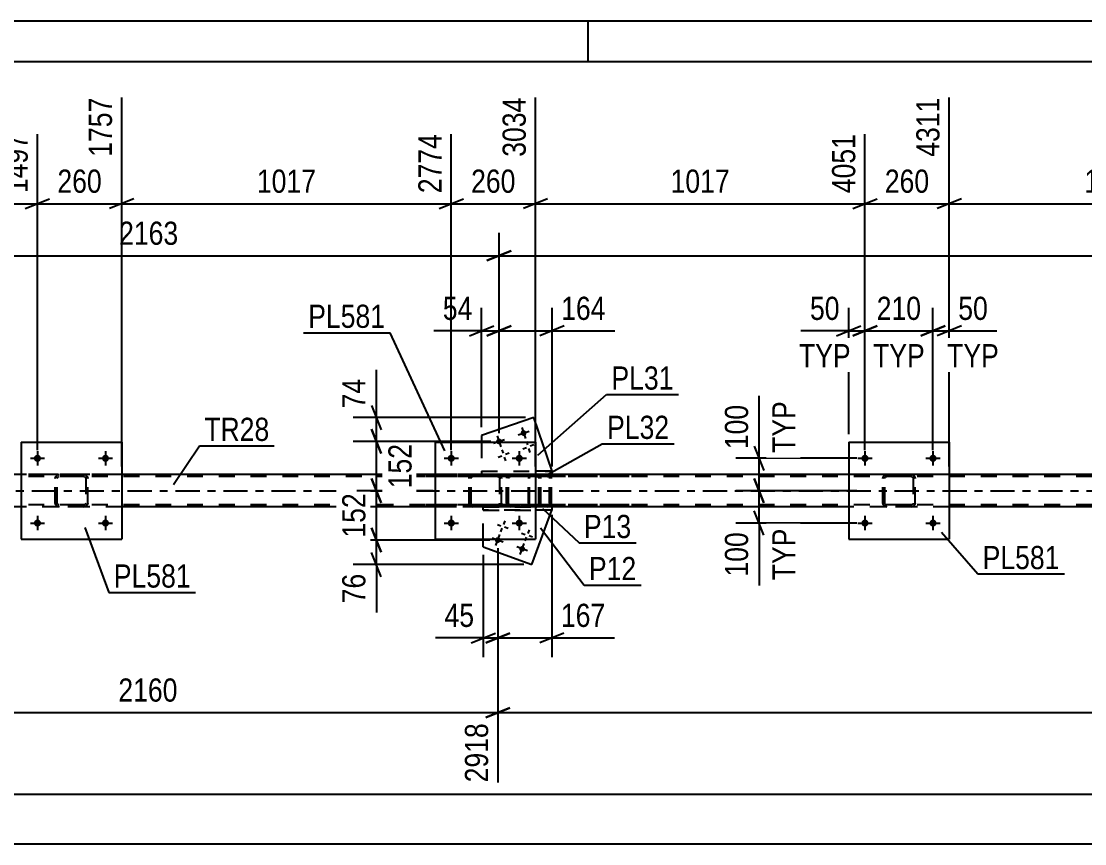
# Model space of a CAD drawing. Header units: millimetres. Extents: x 0 to 841, y 0 to 594.
# Drawn here: x 141 to 272.3, y 492.4 to 594 of the extents above; entities that cross this region are included whole.
import ezdxf

# ---------------------------------------------------------------- set-up
doc = ezdxf.new("R2010")
doc.units = ezdxf.units.MM
doc.linetypes.add('DXK_LINE_DOT2', pattern=[3.9198, 1.9599, -1.9599])
doc.linetypes.add('DXK_LINE_DOT3', pattern=[5.9187, 2.979, -0.9799, 0.9799, -0.9799])
doc.styles.add('Arial Narrow', font='ARIALN.TTF', dxfattribs={"height": 0.2})

# ---------------------------------------------------------------- blocks, each defined once
blk = doc.blocks.new('Unknown-389678698-1133 - 46257')
at = {"color": 5, "linetype": 'Continuous'}
for p, q in [((841, 594), (0, 594)), ((211, 589), (211, 594)), ((836, 589), (5, 589))]:
    blk.add_line(p, q, dxfattribs=at)
blk = doc.blocks.new('Bolt-389678698-6623 - 6591')
at = {"linetype": 'Continuous'}
for points in [[(199.51, 530.02, -1), (200.19, 529.78, -1)], [(202.52, 528.93, -1), (203.19, 528.68, -1)]]:
    blk.add_hatch(color=1, dxfattribs=at).paths.add_polyline_path(points)
at = {"color": 1, "linetype": 'Continuous'}
for p, q in [((199.79, 531.84), (200.24, 531.67)), ((200.71, 532.27), (200.55, 531.82)), ((199.6, 529.22), (200.09, 530.58)), ((200.22, 530.92), (200.38, 531.37)), ((201.14, 531.35), (200.69, 531.51)), ((202.79, 530.74), (203.24, 530.58)), ((203.72, 531.17), (203.55, 530.72)), ((200.52, 529.65), (199.17, 530.15)), ((202.61, 528.13), (203.1, 529.48)), ((203.22, 529.82), (203.39, 530.27)), ((204.15, 530.25), (203.7, 530.41)), ((203.53, 528.56), (202.18, 529.05))]:
    blk.add_line(p, q, dxfattribs=at)
blk = doc.blocks.new('Bolt-389678698-6624 - 6591')
at = {"linetype": 'Continuous'}
for points in [[(200.34, 542.21, -1), (199.66, 541.97, -1)], [(203.37, 543.24, -1), (202.69, 543.01, -1)]]:
    blk.add_hatch(color=1, dxfattribs=at).paths.add_polyline_path(points)
at = {"color": 1, "linetype": 'Continuous'}
for p, q in [((202.8, 543.81), (203.26, 542.44)), ((199.32, 541.86), (200.68, 542.32)), ((199.77, 542.77), (200.23, 541.41)), ((202.35, 542.89), (203.71, 543.36)), ((200.35, 541.07), (200.51, 540.62)), ((202.93, 541.19), (203.38, 541.35)), ((203.38, 542.1), (203.53, 541.65)), ((203.85, 540.74), (203.69, 541.2)), ((204.29, 541.66), (203.84, 541.5)), ((199.9, 540.15), (200.36, 540.31)), ((200.82, 539.71), (200.66, 540.16)), ((201.27, 540.62), (200.81, 540.47))]:
    blk.add_line(p, q, dxfattribs=at)
blk = doc.blocks.new('Part-389678698-6710 - 6591')
at = {"color": 7, "linetype": 'DXK_LINE_DOT2'}
for p, q in [((723.98, 537.76), (83.12, 537.76)), ((723.98, 538), (94.61, 538)), ((153.41, 538), (141.01, 538)), ((206.55, 538), (192.1, 538)), ((255.58, 538), (243.18, 538)), ((723.98, 534.24), (83.12, 534.24)), ((153.41, 534), (141.01, 534)), ((206.52, 534), (192.1, 534)), ((255.58, 534), (243.18, 534))]:
    blk.add_line(p, q, dxfattribs=at)
at = {"color": 2, "linetype": 'Continuous'}
for p, q in [((141.01, 538), (127, 538)), ((192.1, 538), (153.41, 538)), ((243.18, 538), (206.55, 538)), ((294.26, 538), (255.58, 538)), ((141.01, 534), (127.04, 534)), ((192.1, 534), (153.41, 534)), ((243.18, 534), (206.52, 534)), ((294.26, 534), (255.58, 534))]:
    blk.add_line(p, q, dxfattribs=at)
at = {"color": 7, "linetype": 'DXK_LINE_DOT3'}
blk.add_line((83.12, 536), (723.98, 536), dxfattribs=at)
blk = doc.blocks.new('Part-389678698-6643 - 6591')
at = {"color": 7, "linetype": 'DXK_LINE_DOT2'}
for p in [(206.52, 533.6), (198.05, 530)]:
    blk.add_line(p, (198.05, 533.6), dxfattribs=at)
at = {"color": 2, "linetype": 'Continuous'}
for p, q in [((204.06, 526.87), (206.52, 533.6)), ((198.05, 529.07), (198.05, 530)), ((198.05, 529.07), (204.06, 526.87))]:
    blk.add_line(p, q, dxfattribs=at)
blk = doc.blocks.new('Part-389678698-37328 - 6591')
at = {"color": 7, "linetype": 'DXK_LINE_DOT2'}
for p, q in [((247.38, 537.52), (247.41, 537.7)), ((247.41, 537.7), (247.38, 537.52)), ((247.38, 534.48), (247.38, 537.52)), ((247.62, 537.52), (247.63, 537.61)), ((247.62, 534.48), (247.62, 537.52)), ((247.63, 537.61), (247.69, 537.69)), ((247.67, 537.96), (247.86, 538)), ((247.86, 538), (247.67, 537.96)), ((247.69, 537.69), (247.76, 537.74)), ((247.76, 537.74), (247.86, 537.76)), ((250.9, 538), (247.86, 538)), ((250.9, 537.76), (247.86, 537.76)), ((250.9, 538), (251.08, 537.96)), ((251.08, 537.96), (250.9, 538)), ((250.9, 537.76), (250.99, 537.74)), ((250.99, 537.74), (251.07, 537.69)), ((251.07, 537.69), (251.12, 537.61)), ((251.12, 537.61), (251.14, 537.52)), ((251.14, 537.52), (251.14, 534.48)), ((251.34, 537.7), (251.38, 537.52)), ((251.38, 537.52), (251.34, 537.7)), ((251.38, 534.48), (251.38, 537.52)), ((247.41, 534.3), (247.38, 534.48)), ((247.38, 534.48), (247.41, 534.3)), ((247.63, 534.39), (247.62, 534.48)), ((251.14, 534.48), (251.12, 534.39)), ((251.38, 534.48), (251.34, 534.3)), ((251.34, 534.3), (251.38, 534.48)), ((247.69, 534.31), (247.63, 534.39)), ((247.86, 534), (247.67, 534.04)), ((247.67, 534.04), (247.86, 534)), ((247.76, 534.26), (247.69, 534.31)), ((247.86, 534.24), (247.76, 534.26)), ((250.9, 534.24), (247.86, 534.24)), ((250.9, 534), (247.86, 534)), ((250.99, 534.26), (250.9, 534.24)), ((251.08, 534.04), (250.9, 534)), ((250.9, 534), (251.08, 534.04)), ((251.07, 534.31), (250.99, 534.26)), ((251.12, 534.39), (251.07, 534.31))]:
    blk.add_line(p, q, dxfattribs=at)
at = {"color": 7, "linetype": 'DXK_LINE_DOT3'}
blk.add_line((249.38, 536), (249.38, 536), dxfattribs=at)
at = {"color": 7, "linetype": 'DXK_LINE_DOT2'}
for centre, start, end in [((247.86, 537.52), 112.5, 157.5), ((247.86, 537.52), 112.5, 157.5), ((250.9, 537.52), 22.5, 67.5), ((250.9, 537.52), 22.5, 67.5), ((247.86, 534.48), 202.5, 247.5), ((247.86, 534.48), 202.5, 247.5), ((250.9, 534.48), 292.5, 337.5), ((250.9, 534.48), 292.5, 337.5)]:
    blk.add_arc(centre, 0.48, start, end, dxfattribs=at)
blk = doc.blocks.new('Part-389678698-6648 - 6591')
at = {"color": 2, "linetype": 'Continuous'}
for p, q in [((204.28, 545.03), (197.85, 542.83)), ((206.55, 538.4), (204.28, 545.03)), ((197.85, 542.83), (197.85, 542))]:
    blk.add_line(p, q, dxfattribs=at)
at = {"color": 7, "linetype": 'DXK_LINE_DOT2'}
for p, q in [((197.85, 542), (197.85, 538.4)), ((197.85, 538.4), (206.55, 538.4))]:
    blk.add_line(p, q, dxfattribs=at)
blk = doc.blocks.new('Part-389678698-37329 - 6591')
at = {"color": 2, "linetype": 'Continuous'}
for p, q in [((243.18, 542), (243.18, 530)), ((243.18, 542), (255.58, 542)), ((255.58, 542), (255.58, 530)), ((243.18, 530), (255.58, 530))]:
    blk.add_line(p, q, dxfattribs=at)
blk = doc.blocks.new('Part-389678698-37327 - 6591')
at = {"color": 2, "linetype": 'Continuous'}
for p, q in [((192.1, 542), (192.1, 530)), ((192.1, 542), (204.5, 542)), ((204.5, 542), (204.5, 530)), ((192.1, 530), (204.5, 530))]:
    blk.add_line(p, q, dxfattribs=at)
blk = doc.blocks.new('Part-389678698-6780 - 6591')
at = {"color": 7, "linetype": 'DXK_LINE_DOT2'}
for p, q in [((198.05, 533.6), (198.05, 534)), ((198.05, 534), (204.5, 534)), ((198.05, 533.6), (204.5, 533.6))]:
    blk.add_line(p, q, dxfattribs=at)
at = {"color": 2, "linetype": 'Continuous'}
for p, q in [((206.52, 534), (204.5, 534)), ((206.52, 533.6), (204.5, 533.6)), ((206.52, 534), (206.52, 533.6))]:
    blk.add_line(p, q, dxfattribs=at)
blk = doc.blocks.new('Part-389678698-6785 - 6591')
at = {"color": 7, "linetype": 'DXK_LINE_DOT2'}
for p, q in [((197.85, 538.4), (197.85, 538)), ((197.85, 538.4), (204.5, 538.4)), ((204.5, 538), (197.85, 538))]:
    blk.add_line(p, q, dxfattribs=at)
at = {"color": 2, "linetype": 'Continuous'}
for p, q in [((206.55, 538.4), (204.5, 538.4)), ((206.55, 538), (206.55, 538.4)), ((204.5, 538), (206.55, 538))]:
    blk.add_line(p, q, dxfattribs=at)
blk = doc.blocks.new('Part-389678698-37326 - 6591')
at = {"color": 7, "linetype": 'DXK_LINE_DOT2'}
for p, q in [((196.3, 537.52), (196.33, 537.7)), ((196.33, 537.7), (196.3, 537.52)), ((196.3, 534.48), (196.3, 537.52)), ((196.54, 537.52), (196.55, 537.61)), ((196.54, 534.48), (196.54, 537.52)), ((196.55, 537.61), (196.61, 537.69)), ((196.59, 537.96), (196.78, 538)), ((196.78, 538), (196.59, 537.96)), ((196.61, 537.69), (196.68, 537.74)), ((196.68, 537.74), (196.78, 537.76)), ((199.82, 538), (196.78, 538)), ((199.82, 537.76), (196.78, 537.76)), ((199.82, 538), (200, 537.96)), ((200, 537.96), (199.82, 538)), ((199.82, 537.76), (199.91, 537.74)), ((199.91, 537.74), (199.98, 537.69)), ((199.98, 537.69), (200.04, 537.61)), ((200.04, 537.61), (200.06, 537.52)), ((200.06, 537.52), (200.06, 534.48)), ((200.26, 537.7), (200.3, 537.52)), ((200.3, 537.52), (200.26, 537.7)), ((200.3, 534.48), (200.3, 537.52)), ((196.33, 534.3), (196.3, 534.48)), ((196.3, 534.48), (196.33, 534.3)), ((196.55, 534.39), (196.54, 534.48)), ((200.06, 534.48), (200.04, 534.39)), ((200.3, 534.48), (200.26, 534.3)), ((200.26, 534.3), (200.3, 534.48)), ((196.61, 534.31), (196.55, 534.39)), ((196.78, 534), (196.59, 534.04)), ((196.59, 534.04), (196.78, 534)), ((196.68, 534.26), (196.61, 534.31)), ((196.78, 534.24), (196.68, 534.26)), ((199.82, 534.24), (196.78, 534.24)), ((199.82, 534), (196.78, 534)), ((199.91, 534.26), (199.82, 534.24)), ((200, 534.04), (199.82, 534)), ((199.82, 534), (200, 534.04)), ((199.98, 534.31), (199.91, 534.26)), ((200.04, 534.39), (199.98, 534.31))]:
    blk.add_line(p, q, dxfattribs=at)
at = {"color": 7, "linetype": 'DXK_LINE_DOT3'}
blk.add_line((198.3, 536), (198.3, 536), dxfattribs=at)
at = {"color": 7, "linetype": 'DXK_LINE_DOT2'}
for centre, start, end in [((196.78, 537.52), 112.5, 157.5), ((196.78, 537.52), 112.5, 157.5), ((199.82, 537.52), 22.5, 67.5), ((199.82, 537.52), 22.5, 67.5), ((196.78, 534.48), 202.5, 247.5), ((196.78, 534.48), 202.5, 247.5), ((199.82, 534.48), 292.5, 337.5), ((199.82, 534.48), 292.5, 337.5)]:
    blk.add_arc(centre, 0.48, start, end, dxfattribs=at)
blk = doc.blocks.new('Part-389678698-6814 - 6591')
at = {"color": 7, "linetype": 'DXK_LINE_DOT2'}
for p, q in [((203.65, 537.7), (203.63, 537.52)), ((203.63, 534.48), (203.63, 537.52)), ((203.71, 537.86), (203.65, 537.7)), ((203.8, 537.96), (203.71, 537.86)), ((203.76, 537.52), (203.77, 537.61)), ((203.76, 534.48), (203.76, 537.52)), ((203.77, 537.61), (203.8, 537.69)), ((203.9, 538), (203.8, 537.96)), ((203.8, 537.69), (203.85, 537.74)), ((203.85, 537.74), (203.9, 537.76)), ((216.06, 538), (203.9, 538)), ((216.06, 537.76), (203.9, 537.76)), ((205.18, 537.76), (205.18, 538)), ((206.18, 537.96), (205.99, 538)), ((205.99, 537.76), (206.09, 537.74)), ((206.09, 537.74), (206.17, 537.69)), ((206.17, 537.69), (206.22, 537.61)), ((206.22, 537.61), (206.24, 537.52)), ((206.24, 534.48), (206.24, 537.52)), ((206.46, 537.69), (206.46, 537.7)), ((206.49, 537.52), (206.46, 537.69)), ((206.49, 534.48), (206.49, 537.52)), ((203.63, 534.48), (203.65, 534.3)), ((203.77, 534.39), (203.76, 534.48)), ((206.24, 534.48), (206.22, 534.39)), ((206.46, 534.3), (206.49, 534.48)), ((203.65, 534.3), (203.71, 534.14)), ((203.71, 534.14), (203.8, 534.04)), ((203.8, 534.31), (203.77, 534.39)), ((203.85, 534.26), (203.8, 534.31)), ((203.8, 534.04), (203.9, 534)), ((203.9, 534.24), (203.85, 534.26)), ((216.06, 534.24), (203.9, 534.24)), ((216.06, 534), (203.9, 534)), ((205.18, 534), (205.18, 534.24)), ((206.09, 534.26), (205.99, 534.24)), ((205.99, 534), (206.18, 534.04)), ((206.17, 534.31), (206.09, 534.26)), ((206.22, 534.39), (206.17, 534.31))]:
    blk.add_line(p, q, dxfattribs=at)
for centre, start, end in [((206.01, 537.5), 23.8495, 68.8059), ((206.01, 534.49), 291.1941, 336.1506)]:
    blk.add_arc(centre, 0.492, start, end, dxfattribs=at)
blk = doc.blocks.new('Part-389678698-6822 - 6591')
at = {"color": 7, "linetype": 'DXK_LINE_DOT2'}
for p, q in [((204.67, 538), (189.68, 538)), ((204.67, 537.76), (189.68, 537.76)), ((204.67, 538), (199.82, 538)), ((200.96, 537.7), (200.92, 537.52)), ((200.92, 534.48), (200.92, 537.52)), ((201.17, 537.52), (201.19, 537.61)), ((201.17, 534.48), (201.17, 537.52)), ((201.19, 537.61), (201.25, 537.69)), ((201.43, 538), (201.23, 537.96)), ((201.25, 537.69), (201.33, 537.74)), ((201.33, 537.74), (201.43, 537.76)), ((204.86, 537.96), (204.67, 538)), ((204.67, 537.76), (204.76, 537.74)), ((204.76, 537.74), (204.85, 537.69)), ((204.85, 537.69), (204.9, 537.61)), ((204.9, 537.61), (204.92, 537.52)), ((204.92, 534.48), (204.92, 537.52)), ((205.14, 537.69), (205.14, 537.7)), ((205.18, 537.52), (205.14, 537.69)), ((205.18, 534.48), (205.18, 537.52)), ((200.92, 534.48), (200.96, 534.3)), ((201.19, 534.39), (201.17, 534.48)), ((204.92, 534.48), (204.9, 534.39)), ((205.14, 534.3), (205.18, 534.48)), ((204.67, 534.24), (189.68, 534.24)), ((201.43, 534), (189.68, 534)), ((204.67, 534), (199.81, 534)), ((201.25, 534.31), (201.19, 534.39)), ((201.23, 534.04), (201.43, 534)), ((201.33, 534.26), (201.25, 534.31)), ((201.43, 534.24), (201.33, 534.26)), ((204.76, 534.26), (204.67, 534.24)), ((204.67, 534), (204.86, 534.04)), ((204.85, 534.31), (204.76, 534.26)), ((204.9, 534.39), (204.85, 534.31))]:
    blk.add_line(p, q, dxfattribs=at)
for centre, start, end in [((201.41, 537.5), 110.7584, 155.6801), ((204.68, 537.5), 24.32, 69.2417), ((201.41, 534.5), 204.32, 249.2417), ((204.68, 534.5), 290.7584, 335.6801)]:
    blk.add_arc(centre, 0.496, start, end, dxfattribs=at)
blk = doc.blocks.new('Part-389678698-37348 - 6591')
at = {"color": 7, "linetype": 'DXK_LINE_DOT2'}
for p, q in [((145.21, 537.52), (145.25, 537.7)), ((145.25, 537.7), (145.21, 537.52)), ((145.21, 534.48), (145.21, 537.52)), ((145.45, 537.52), (145.47, 537.61)), ((145.45, 534.48), (145.45, 537.52)), ((145.47, 537.61), (145.52, 537.69)), ((145.51, 537.96), (145.69, 538)), ((145.69, 538), (145.51, 537.96)), ((145.52, 537.69), (145.6, 537.74)), ((145.6, 537.74), (145.69, 537.76)), ((148.73, 538), (145.69, 538)), ((148.73, 537.76), (145.69, 537.76)), ((148.73, 538), (148.92, 537.96)), ((148.92, 537.96), (148.73, 538)), ((148.73, 537.76), (148.83, 537.74)), ((148.83, 537.74), (148.9, 537.69)), ((148.9, 537.69), (148.96, 537.61)), ((148.96, 537.61), (148.97, 537.52)), ((148.97, 537.52), (148.97, 534.48)), ((149.18, 537.7), (149.21, 537.52)), ((149.21, 537.52), (149.18, 537.7)), ((149.21, 534.48), (149.21, 537.52)), ((145.25, 534.3), (145.21, 534.48)), ((145.21, 534.48), (145.25, 534.3)), ((145.47, 534.39), (145.45, 534.48)), ((148.97, 534.48), (148.96, 534.39)), ((149.21, 534.48), (149.18, 534.3)), ((149.18, 534.3), (149.21, 534.48)), ((145.52, 534.31), (145.47, 534.39)), ((145.69, 534), (145.51, 534.04)), ((145.51, 534.04), (145.69, 534)), ((145.6, 534.26), (145.52, 534.31)), ((145.69, 534.24), (145.6, 534.26)), ((148.73, 534.24), (145.69, 534.24)), ((148.73, 534), (145.69, 534)), ((148.83, 534.26), (148.73, 534.24)), ((148.92, 534.04), (148.73, 534)), ((148.73, 534), (148.92, 534.04)), ((148.9, 534.31), (148.83, 534.26)), ((148.96, 534.39), (148.9, 534.31))]:
    blk.add_line(p, q, dxfattribs=at)
at = {"color": 7, "linetype": 'DXK_LINE_DOT3'}
blk.add_line((147.21, 536), (147.21, 536), dxfattribs=at)
at = {"color": 7, "linetype": 'DXK_LINE_DOT2'}
for centre, start, end in [((145.69, 537.52), 112.5, 157.5), ((145.69, 537.52), 112.5, 157.5), ((148.73, 537.52), 22.5, 67.5), ((148.73, 537.52), 22.5, 67.5), ((145.69, 534.48), 202.5, 247.5), ((145.69, 534.48), 202.5, 247.5), ((148.73, 534.48), 292.5, 337.5), ((148.73, 534.48), 292.5, 337.5)]:
    blk.add_arc(centre, 0.48, start, end, dxfattribs=at)
blk = doc.blocks.new('Part-389678698-37349 - 6591')
at = {"color": 2, "linetype": 'Continuous'}
for p, q in [((141.01, 542), (141.01, 530)), ((141.01, 542), (153.41, 542)), ((153.41, 542), (153.41, 530)), ((141.01, 530), (153.41, 530))]:
    blk.add_line(p, q, dxfattribs=at)
blk = doc.blocks.new('Bolt-389678698-37354 - 6591')
at = {"linetype": 'Continuous'}
for points in [[(194.54, 532, -1), (193.66, 532, -1)], [(202.94, 532, -1), (202.06, 532, -1)]]:
    blk.add_hatch(color=1, dxfattribs=at).paths.add_polyline_path(points)
at = {"color": 1, "linetype": 'Continuous'}
for p, q in [((193.22, 532), (194.98, 532)), ((194.1, 532.88), (194.1, 531.12)), ((201.62, 532), (203.38, 532)), ((202.5, 532.88), (202.5, 531.12))]:
    blk.add_line(p, q, dxfattribs=at)
blk = doc.blocks.new('Bolt-389678698-37355 - 6591')
at = {"linetype": 'Continuous'}
for points in [[(194.54, 540, -1), (193.66, 540, -1)], [(202.94, 540, -1), (202.06, 540, -1)]]:
    blk.add_hatch(color=1, dxfattribs=at).paths.add_polyline_path(points)
at = {"color": 1, "linetype": 'Continuous'}
for p, q in [((193.22, 540), (194.98, 540)), ((194.1, 540.88), (194.1, 539.12)), ((201.62, 540), (203.38, 540)), ((202.5, 540.88), (202.5, 539.12))]:
    blk.add_line(p, q, dxfattribs=at)
blk = doc.blocks.new('Bolt-389678698-37356 - 6591')
at = {"linetype": 'Continuous'}
for points in [[(245.62, 532, -1), (244.74, 532, -1)], [(254.02, 532, -1), (253.14, 532, -1)]]:
    blk.add_hatch(color=1, dxfattribs=at).paths.add_polyline_path(points)
at = {"color": 1, "linetype": 'Continuous'}
for p, q in [((244.3, 532), (246.06, 532)), ((245.18, 532.88), (245.18, 531.12)), ((252.7, 532), (254.46, 532)), ((253.58, 532.88), (253.58, 531.12))]:
    blk.add_line(p, q, dxfattribs=at)
blk = doc.blocks.new('Bolt-389678698-37357 - 6591')
at = {"linetype": 'Continuous'}
for points in [[(245.62, 540, -1), (244.74, 540, -1)], [(254.02, 540, -1), (253.14, 540, -1)]]:
    blk.add_hatch(color=1, dxfattribs=at).paths.add_polyline_path(points)
at = {"color": 1, "linetype": 'Continuous'}
for p, q in [((244.3, 540), (246.06, 540)), ((245.18, 540.88), (245.18, 539.12)), ((252.7, 540), (254.46, 540)), ((253.58, 540.88), (253.58, 539.12))]:
    blk.add_line(p, q, dxfattribs=at)
blk = doc.blocks.new('Bolt-389678698-37376 - 6591')
at = {"linetype": 'Continuous'}
for points in [[(143.45, 532, -1), (142.57, 532, -1)], [(151.85, 532, -1), (150.97, 532, -1)]]:
    blk.add_hatch(color=1, dxfattribs=at).paths.add_polyline_path(points)
at = {"color": 1, "linetype": 'Continuous'}
for p, q in [((142.13, 532), (143.89, 532)), ((143.01, 532.88), (143.01, 531.12)), ((150.53, 532), (152.29, 532)), ((151.41, 532.88), (151.41, 531.12))]:
    blk.add_line(p, q, dxfattribs=at)
blk = doc.blocks.new('Bolt-389678698-37377 - 6591')
at = {"linetype": 'Continuous'}
for points in [[(143.45, 540, -1), (142.57, 540, -1)], [(151.85, 540, -1), (150.97, 540, -1)]]:
    blk.add_hatch(color=1, dxfattribs=at).paths.add_polyline_path(points)
at = {"color": 1, "linetype": 'Continuous'}
for p, q in [((142.13, 540), (143.89, 540)), ((143.01, 540.88), (143.01, 539.12)), ((150.53, 540), (152.29, 540)), ((151.41, 540.88), (151.41, 539.12))]:
    blk.add_line(p, q, dxfattribs=at)
blk = doc.blocks.new('StraightDimension-389678698-35072 - 6591')
at = {"color": 7, "linetype": 'Continuous'}
for p, q in [((199.85, 528.9), (199.85, 499.97)), ((113.46, 522.11), (113.46, 501.8)), ((114.96, 509.19), (111.96, 507.99)), ((113.46, 508.59), (199.85, 508.59)), ((198.35, 507.99), (201.35, 509.19))]:
    blk.add_line(p, q, dxfattribs=at)
at = {"color": 0}
blk.add_wipeout([(160.91, 509.34), (160.91, 513.54), (152.4, 513.54), (152.4, 509.34)], dxfattribs=at)
at = {"color": 3, "style": 'Arial Narrow'}
blk.add_text('2160', height=2.863, dxfattribs=at).set_placement((153, 509.94))
at = {"color": 0, "linetype": 'Continuous'}
blk.add_wipeout([(199.25, 507.89), (195.05, 507.89), (195.05, 499.37), (199.25, 499.37)], dxfattribs=at)
at = {"color": 3, "linetype": 'Continuous', "style": 'Arial Narrow'}
blk.add_text('2918', height=2.863, rotation=90.0002, dxfattribs=at).set_placement((198.65, 499.97))
blk = doc.blocks.new('StraightDimension-389678698-6948 - 6591')
at = {"color": 7, "linetype": 'Continuous'}
for p, q in [((197.85, 543.83), (197.85, 558.6)), ((200, 543.09), (200, 558.6)), ((197.85, 555.75), (191.94, 555.75)), ((197.85, 555.75), (191.94, 555.75)), ((196.35, 555.15), (199.35, 556.35)), ((197.85, 555.75), (200, 555.75)), ((201.5, 556.35), (198.5, 555.15))]:
    blk.add_line(p, q, dxfattribs=at)
at = {"color": 0}
blk.add_wipeout([(197.32, 556.5), (197.32, 560.7), (192.46, 560.7), (192.46, 556.5)], dxfattribs=at)
at = {"color": 3, "style": 'Arial Narrow'}
blk.add_text('54', height=2.863, dxfattribs=at).set_placement((193.06, 557.1))
blk = doc.blocks.new('StraightDimension-389678698-41749 - 6591')
at = {"color": 7, "linetype": 'Continuous'}
for p, q in [((153.41, 539), (153.41, 584.57)), ((143.01, 541), (143.01, 580.07)), ((141.51, 570.86), (144.51, 572.06)), ((143.01, 571.46), (153.41, 571.46)), ((154.91, 572.06), (151.91, 570.86))]:
    blk.add_line(p, q, dxfattribs=at)
at = {"color": 0}
blk.add_wipeout([(151.56, 572.21), (151.56, 576.41), (144.87, 576.41), (144.87, 572.21)], dxfattribs=at)
at = {"color": 3, "style": 'Arial Narrow'}
blk.add_text('260', height=2.863, dxfattribs=at).set_placement((145.47, 572.81))
at = {"color": 0, "linetype": 'Continuous'}
blk.add_wipeout([(152.81, 585.17), (148.61, 585.17), (148.61, 576.66), (152.81, 576.66)], dxfattribs=at)
at = {"color": 3, "linetype": 'Continuous', "style": 'Arial Narrow'}
blk.add_text('1757', height=2.863, rotation=90.0002, dxfattribs=at).set_placement((152.21, 577.26))
blk = doc.blocks.new('StraightDimension-389678698-6844 - 6591')
at = {"color": 7, "linetype": 'Continuous'}
for p, q in [((184.25, 531.4), (185.45, 528.4)), ((198.85, 529.9), (182, 529.9)), ((184.85, 526.87), (184.85, 529.9)), ((185.45, 525.37), (184.25, 528.37)), ((203.06, 526.87), (182, 526.87)), ((184.85, 526.87), (184.85, 520.97)), ((184.85, 526.87), (184.85, 520.97))]:
    blk.add_line(p, q, dxfattribs=at)
at = {"color": 0}
blk.add_wipeout([(184.1, 526.35), (179.9, 526.35), (179.9, 521.49), (184.1, 521.49)], dxfattribs=at)
at = {"color": 3, "style": 'Arial Narrow'}
blk.add_text('76', height=2.863, rotation=90.0002, dxfattribs=at).set_placement((183.5, 522.09))
blk = doc.blocks.new('StraightDimension-389678698-6938 - 6591')
at = {"color": 7, "linetype": 'Continuous'}
for p, q in [((200, 543.09), (200, 558.6)), ((206.55, 539), (206.55, 558.6)), ((198.5, 555.15), (201.5, 556.35)), ((200, 555.75), (206.55, 555.75)), ((208.05, 556.35), (205.05, 555.15)), ((206.55, 555.75), (214.28, 555.75)), ((206.55, 555.75), (214.28, 555.75))]:
    blk.add_line(p, q, dxfattribs=at)
at = {"color": 0}
blk.add_wipeout([(213.76, 556.5), (213.76, 560.7), (207.07, 560.7), (207.07, 556.5)], dxfattribs=at)
at = {"color": 3, "style": 'Arial Narrow'}
blk.add_text('164', height=2.863, dxfattribs=at).set_placement((207.67, 557.1))
blk = doc.blocks.new('StraightDimension-389678698-41745 - 6591')
at = {"color": 7, "linetype": 'Continuous'}
for p, q in [((255.58, 539), (255.58, 584.57)), ((245.18, 541), (245.18, 580.07)), ((243.68, 570.86), (246.68, 572.06)), ((245.18, 571.46), (255.58, 571.46)), ((257.08, 572.06), (254.08, 570.86))]:
    blk.add_line(p, q, dxfattribs=at)
at = {"color": 0}
blk.add_wipeout([(253.72, 572.21), (253.72, 576.41), (247.03, 576.41), (247.03, 572.21)], dxfattribs=at)
at = {"color": 3, "style": 'Arial Narrow'}
blk.add_text('260', height=2.863, dxfattribs=at).set_placement((247.63, 572.81))
at = {"color": 0, "linetype": 'Continuous'}
blk.add_wipeout([(254.98, 585.17), (250.78, 585.17), (250.78, 576.66), (254.98, 576.66)], dxfattribs=at)
at = {"color": 3, "linetype": 'Continuous', "style": 'Arial Narrow'}
blk.add_text('4311', height=2.863, rotation=90.0002, dxfattribs=at).set_placement((254.38, 577.26))
blk = doc.blocks.new('StraightDimension-389678698-6959 - 6591')
at = {"color": 7, "linetype": 'Continuous'}
for p, q in [((198.05, 528.07), (198.05, 515.42)), ((199.85, 528.9), (199.85, 515.42)), ((198.05, 517.82), (192.15, 517.82)), ((198.05, 517.82), (192.15, 517.82)), ((196.55, 517.22), (199.55, 518.42)), ((198.05, 517.82), (199.85, 517.82)), ((201.35, 518.42), (198.35, 517.22))]:
    blk.add_line(p, q, dxfattribs=at)
at = {"color": 0}
blk.add_wipeout([(197.53, 518.57), (197.53, 522.77), (192.67, 522.77), (192.67, 518.57)], dxfattribs=at)
at = {"color": 3, "style": 'Arial Narrow'}
blk.add_text('45', height=2.863, dxfattribs=at).set_placement((193.27, 519.17))
blk = doc.blocks.new('StraightDimension-389678698-6854 - 6591')
at = {"color": 7, "linetype": 'Continuous'}
for p, q in [((184.25, 537.5), (185.45, 534.5)), ((191.85, 536), (182, 536)), ((184.85, 529.9), (184.85, 536)), ((185.45, 528.4), (184.25, 531.4)), ((198.85, 529.9), (182, 529.9))]:
    blk.add_line(p, q, dxfattribs=at)
at = {"color": 0}
blk.add_wipeout([(184.1, 536.29), (179.9, 536.29), (179.9, 529.61), (184.1, 529.61)], dxfattribs=at)
at = {"color": 3, "style": 'Arial Narrow'}
blk.add_text('152', height=2.863, rotation=90.0002, dxfattribs=at).set_placement((183.5, 530.21))
blk = doc.blocks.new('StraightDimension-389678698-6870 - 6591')
at = {"color": 7, "linetype": 'Continuous'}
for p, q in [((184.25, 543.59), (185.45, 540.59)), ((199, 542.09), (182.45, 542.09)), ((184.85, 536), (184.85, 542.09)), ((185.45, 534.5), (184.25, 537.5)), ((191.85, 536), (182.45, 536))]:
    blk.add_line(p, q, dxfattribs=at)
at = {"color": 0}
blk.add_wipeout([(189.8, 542.39), (185.6, 542.39), (185.6, 535.7), (189.8, 535.7)], dxfattribs=at)
at = {"color": 3, "style": 'Arial Narrow'}
blk.add_text('152', height=2.863, rotation=90.0002, dxfattribs=at).set_placement((189.2, 536.3))
blk = doc.blocks.new('StraightDimension-389678698-6886 - 6591')
at = {"color": 7, "linetype": 'Continuous'}
for p, q in [((184.85, 545.03), (184.85, 550.94)), ((184.85, 545.03), (184.85, 550.94)), ((184.25, 546.53), (185.45, 543.53)), ((203.28, 545.03), (182, 545.03)), ((184.85, 542.09), (184.85, 545.03)), ((185.45, 540.59), (184.25, 543.59)), ((199, 542.09), (182, 542.09))]:
    blk.add_line(p, q, dxfattribs=at)
at = {"color": 0}
blk.add_wipeout([(184.1, 550.41), (179.9, 550.41), (179.9, 545.56), (184.1, 545.56)], dxfattribs=at)
at = {"color": 3, "style": 'Arial Narrow'}
blk.add_text('74', height=2.863, rotation=90.0002, dxfattribs=at).set_placement((183.5, 546.16))
blk = doc.blocks.new('StraightDimension-389678698-6969 - 6591')
at = {"color": 7, "linetype": 'Continuous'}
for p, q in [((206.52, 533), (206.52, 515.42)), ((199.85, 528.9), (199.85, 515.42)), ((198.35, 517.22), (201.35, 518.42)), ((199.85, 517.82), (206.52, 517.82)), ((208.02, 518.42), (205.02, 517.22)), ((206.52, 517.82), (214.25, 517.82)), ((206.52, 517.82), (214.25, 517.82))]:
    blk.add_line(p, q, dxfattribs=at)
at = {"color": 0}
blk.add_wipeout([(213.73, 518.57), (213.73, 522.77), (207.04, 522.77), (207.04, 518.57)], dxfattribs=at)
at = {"color": 3, "style": 'Arial Narrow'}
blk.add_text('167', height=2.863, dxfattribs=at).set_placement((207.64, 519.17))
blk = doc.blocks.new('StraightDimension-389678698-6980 - 6591')
at = {"color": 7, "linetype": 'Continuous'}
for p, q in [((200, 543.09), (200, 567.88)), ((201.5, 565.63), (198.5, 564.43)), ((200, 565.03), (754.62, 565.03))]:
    blk.add_line(p, q, dxfattribs=at)
blk = doc.blocks.new('StraightDimension-389678698-6981 - 6591')
at = {"color": 7, "linetype": 'Continuous'}
for p, q in [((113.49, 550.65), (113.49, 567.88)), ((200, 543.09), (200, 567.88)), ((114.99, 565.63), (111.99, 564.43)), ((113.49, 565.03), (200, 565.03)), ((198.5, 564.43), (201.5, 565.63))]:
    blk.add_line(p, q, dxfattribs=at)
at = {"color": 0}
blk.add_wipeout([(161, 565.78), (161, 569.98), (152.49, 569.98), (152.49, 565.78)], dxfattribs=at)
at = {"color": 3, "style": 'Arial Narrow'}
blk.add_text('2163', height=2.863, dxfattribs=at).set_placement((153.09, 566.38))
blk = doc.blocks.new('StraightDimension-389678698-41744 - 6591')
at = {"color": 7, "linetype": 'Continuous'}
for p, q in [((255.58, 539), (255.58, 584.57)), ((296.26, 541), (296.26, 580.07)), ((257.08, 572.06), (254.08, 570.86)), ((255.58, 571.46), (296.26, 571.46)), ((294.76, 570.86), (297.76, 572.06))]:
    blk.add_line(p, q, dxfattribs=at)
at = {"color": 0}
blk.add_wipeout([(280.17, 572.21), (280.17, 576.41), (271.66, 576.41), (271.66, 572.21)], dxfattribs=at)
at = {"color": 3, "style": 'Arial Narrow'}
blk.add_text('1017', height=2.863, dxfattribs=at).set_placement((272.26, 572.81))
at = {"color": 0, "linetype": 'Continuous'}
blk.add_wipeout([(295.66, 580.67), (291.46, 580.67), (291.46, 572.16), (295.66, 572.16)], dxfattribs=at)
at = {"color": 3, "linetype": 'Continuous', "style": 'Arial Narrow'}
blk.add_text('5328', height=2.863, rotation=90.0002, dxfattribs=at).set_placement((295.06, 572.76))
blk = doc.blocks.new('StraightDimension-389678698-27486 - 6591')
at = {"color": 7, "linetype": 'Continuous'}
blk.add_line((82.48, 492.38), (755.26, 492.38), dxfattribs=at)
blk = doc.blocks.new('StraightDimension-389678698-35071 - 6591')
at = {"color": 7, "linetype": 'Continuous'}
for p, q in [((199.85, 528.9), (199.85, 499.97)), ((201.35, 509.19), (198.35, 507.99)), ((199.85, 508.59), (754.62, 508.59))]:
    blk.add_line(p, q, dxfattribs=at)
blk = doc.blocks.new('StraightDimension-389678698-41746 - 6591')
at = {"color": 7, "linetype": 'Continuous'}
for p, q in [((204.5, 539), (204.5, 584.57)), ((245.18, 541), (245.18, 580.07)), ((206, 572.06), (203, 570.86)), ((204.5, 571.46), (245.18, 571.46)), ((243.68, 570.86), (246.68, 572.06))]:
    blk.add_line(p, q, dxfattribs=at)
at = {"color": 0}
blk.add_wipeout([(229.09, 572.21), (229.09, 576.41), (220.58, 576.41), (220.58, 572.21)], dxfattribs=at)
at = {"color": 3, "style": 'Arial Narrow'}
blk.add_text('1017', height=2.863, dxfattribs=at).set_placement((221.18, 572.81))
at = {"color": 0, "linetype": 'Continuous'}
blk.add_wipeout([(244.58, 580.67), (240.38, 580.67), (240.38, 572.16), (244.58, 572.16)], dxfattribs=at)
at = {"color": 3, "linetype": 'Continuous', "style": 'Arial Narrow'}
blk.add_text('4051', height=2.863, rotation=90.0002, dxfattribs=at).set_placement((243.98, 572.76))
blk = doc.blocks.new('StraightDimension-389678698-41747 - 6591')
at = {"color": 7, "linetype": 'Continuous'}
for p, q in [((204.5, 539), (204.5, 584.57)), ((194.1, 541), (194.1, 580.07)), ((192.6, 570.86), (195.6, 572.06)), ((194.1, 571.46), (204.5, 571.46)), ((206, 572.06), (203, 570.86))]:
    blk.add_line(p, q, dxfattribs=at)
at = {"color": 0}
blk.add_wipeout([(202.64, 572.21), (202.64, 576.41), (195.95, 576.41), (195.95, 572.21)], dxfattribs=at)
at = {"color": 3, "style": 'Arial Narrow'}
blk.add_text('260', height=2.863, dxfattribs=at).set_placement((196.55, 572.81))
at = {"color": 0, "linetype": 'Continuous'}
blk.add_wipeout([(203.9, 585.17), (199.7, 585.17), (199.7, 576.66), (203.9, 576.66)], dxfattribs=at)
at = {"color": 3, "linetype": 'Continuous', "style": 'Arial Narrow'}
blk.add_text('3034', height=2.863, rotation=90.0002, dxfattribs=at).set_placement((203.3, 577.26))
blk = doc.blocks.new('StraightDimension-389678698-41748 - 6591')
at = {"color": 7, "linetype": 'Continuous'}
for p, q in [((153.41, 539), (153.41, 584.57)), ((194.1, 541), (194.1, 580.07)), ((154.91, 572.06), (151.91, 570.86)), ((153.41, 571.46), (194.1, 571.46)), ((192.6, 570.86), (195.6, 572.06))]:
    blk.add_line(p, q, dxfattribs=at)
at = {"color": 0}
blk.add_wipeout([(178.01, 572.21), (178.01, 576.41), (169.5, 576.41), (169.5, 572.21)], dxfattribs=at)
at = {"color": 3, "style": 'Arial Narrow'}
blk.add_text('1017', height=2.863, dxfattribs=at).set_placement((170.1, 572.81))
at = {"color": 0, "linetype": 'Continuous'}
blk.add_wipeout([(193.5, 580.67), (189.3, 580.67), (189.3, 572.16), (193.5, 572.16)], dxfattribs=at)
at = {"color": 3, "linetype": 'Continuous', "style": 'Arial Narrow'}
blk.add_text('2774', height=2.863, rotation=90.0002, dxfattribs=at).set_placement((192.9, 572.76))
blk = doc.blocks.new('StraightDimension-389678698-41750 - 6591')
at = {"color": 7, "linetype": 'Continuous'}
for p, q in [((143.01, 541), (143.01, 580.07)), ((83.12, 539), (83.12, 574.58)), ((84.62, 572.06), (81.62, 570.86)), ((83.12, 571.46), (143.01, 571.46)), ((141.51, 570.86), (144.51, 572.06))]:
    blk.add_line(p, q, dxfattribs=at)
at = {"color": 0}
blk.add_wipeout([(117.32, 572.21), (117.32, 576.41), (108.81, 576.41), (108.81, 572.21)], dxfattribs=at)
at = {"color": 3, "style": 'Arial Narrow'}
blk.add_text('1497', height=2.863, dxfattribs=at).set_placement((109.41, 572.81))
at = {"color": 0, "linetype": 'Continuous'}
for points in [[(142.41, 580.67), (138.21, 580.67), (138.21, 572.16), (142.41, 572.16)], [(82.52, 575.18), (78.32, 575.18), (78.32, 572.16), (82.52, 572.16)]]:
    blk.add_wipeout(points, dxfattribs=at)
at = {"color": 3, "linetype": 'Continuous', "style": 'Arial Narrow'}
for s, height, p in [('1497', 2.863, (141.81, 572.76)), ('0', 2.86, (81.92, 572.76))]:
    blk.add_text(s, height=height, rotation=90.0002, dxfattribs=at).set_placement(p)
blk = doc.blocks.new('StraightDimension-389678698-43237 - 6591')
at = {"color": 7, "linetype": 'Continuous'}
blk.add_line((83.12, 498.5), (754.62, 498.5), dxfattribs=at)
blk = doc.blocks.new('StraightDimension-389678698-45588 - 6591')
at = {"color": 7, "linetype": 'Continuous'}
for p, q in [((243.18, 543), (243.18, 558.6)), ((245.18, 541), (245.18, 558.6)), ((243.18, 555.75), (237.27, 555.75)), ((243.18, 555.75), (237.27, 555.75)), ((241.68, 555.15), (244.68, 556.35)), ((243.18, 555.75), (245.18, 555.75)), ((246.68, 556.35), (243.68, 555.15))]:
    blk.add_line(p, q, dxfattribs=at)
at = {"color": 0}
blk.add_wipeout([(242.65, 556.5), (242.65, 560.7), (237.79, 560.7), (237.79, 556.5)], dxfattribs=at)
at = {"color": 0, "linetype": 'Continuous'}
blk.add_wipeout([(244.02, 550.65), (244.02, 554.85), (236.43, 554.85), (236.43, 550.65)], dxfattribs=at)
at = {"color": 3, "style": 'Arial Narrow'}
blk.add_text('50', height=2.863, dxfattribs=at).set_placement((238.39, 557.1))
at = {"color": 3, "linetype": 'Continuous', "style": 'Arial Narrow'}
blk.add_text('TYP', height=2.863, dxfattribs=at).set_placement((237.03, 551.25))
blk = doc.blocks.new('StraightDimension-389678698-45586 - 6591')
at = {"color": 7, "linetype": 'Continuous'}
for p, q in [((253.58, 541), (253.58, 558.6)), ((255.58, 543), (255.58, 558.6)), ((252.08, 555.15), (255.08, 556.35)), ((253.58, 555.75), (255.58, 555.75)), ((257.08, 556.35), (254.08, 555.15)), ((255.58, 555.75), (261.48, 555.75)), ((255.58, 555.75), (261.48, 555.75))]:
    blk.add_line(p, q, dxfattribs=at)
at = {"color": 0}
blk.add_wipeout([(260.96, 556.5), (260.96, 560.7), (256.1, 560.7), (256.1, 556.5)], dxfattribs=at)
at = {"color": 0, "linetype": 'Continuous'}
blk.add_wipeout([(262.32, 550.65), (262.32, 554.85), (254.73, 554.85), (254.73, 550.65)], dxfattribs=at)
at = {"color": 3, "style": 'Arial Narrow'}
blk.add_text('50', height=2.863, dxfattribs=at).set_placement((256.7, 557.1))
at = {"color": 3, "linetype": 'Continuous', "style": 'Arial Narrow'}
blk.add_text('TYP', height=2.863, dxfattribs=at).set_placement((255.33, 551.25))
blk = doc.blocks.new('StraightDimension-389678698-45587 - 6591')
at = {"color": 7, "linetype": 'Continuous'}
for p, q in [((245.18, 541), (245.18, 558.6)), ((253.58, 541), (253.58, 558.6)), ((243.68, 555.15), (246.68, 556.35)), ((245.18, 555.75), (253.58, 555.75)), ((255.08, 556.35), (252.08, 555.15))]:
    blk.add_line(p, q, dxfattribs=at)
at = {"color": 0}
blk.add_wipeout([(252.72, 556.5), (252.72, 560.7), (246.03, 560.7), (246.03, 556.5)], dxfattribs=at)
at = {"color": 0, "linetype": 'Continuous'}
blk.add_wipeout([(253.17, 550.65), (253.17, 554.85), (245.58, 554.85), (245.58, 550.65)], dxfattribs=at)
at = {"color": 3, "style": 'Arial Narrow'}
blk.add_text('210', height=2.863, dxfattribs=at).set_placement((246.63, 557.1))
at = {"color": 3, "linetype": 'Continuous', "style": 'Arial Narrow'}
blk.add_text('TYP', height=2.863, dxfattribs=at).set_placement((246.18, 551.25))
blk = doc.blocks.new('StraightDimension-389678698-45629 - 6591')
at = {"color": 7, "linetype": 'Continuous'}
for p, q in [((232.1, 540), (232.1, 547.73)), ((232.1, 540), (232.1, 547.73)), ((231.5, 541.5), (232.7, 538.5)), ((244.18, 540), (229.25, 540)), ((232.1, 536), (232.1, 540)), ((232.7, 534.5), (231.5, 537.5)), ((244.18, 536), (229.25, 536))]:
    blk.add_line(p, q, dxfattribs=at)
at = {"color": 0, "linetype": 'Continuous'}
blk.add_wipeout([(237.2, 547.66), (233, 547.66), (233, 540.07), (237.2, 540.07)], dxfattribs=at)
at = {"color": 0}
blk.add_wipeout([(231.35, 547.21), (227.15, 547.21), (227.15, 540.53), (231.35, 540.53)], dxfattribs=at)
at = {"color": 3, "style": 'Arial Narrow'}
blk.add_text('100', height=2.863, rotation=90.0002, dxfattribs=at).set_placement((230.75, 541.13))
at = {"color": 3, "linetype": 'Continuous', "style": 'Arial Narrow'}
blk.add_text('TYP', height=2.863, rotation=90.0002, dxfattribs=at).set_placement((236.6, 540.67))
blk = doc.blocks.new('StraightDimension-389678698-45630 - 6591')
at = {"color": 7, "linetype": 'Continuous'}
for p, q in [((231.5, 537.5), (232.7, 534.5)), ((244.18, 536), (229.25, 536)), ((232.1, 532), (232.1, 536)), ((232.7, 530.5), (231.5, 533.5)), ((244.18, 532), (229.25, 532)), ((232.1, 532), (232.1, 524.27)), ((232.1, 532), (232.1, 524.27))]:
    blk.add_line(p, q, dxfattribs=at)
at = {"color": 0, "linetype": 'Continuous'}
blk.add_wipeout([(237.2, 531.93), (233, 531.93), (233, 524.34), (237.2, 524.34)], dxfattribs=at)
at = {"color": 0}
blk.add_wipeout([(231.35, 531.48), (227.15, 531.48), (227.15, 524.79), (231.35, 524.79)], dxfattribs=at)
at = {"color": 3, "style": 'Arial Narrow'}
blk.add_text('100', height=2.863, rotation=90.0002, dxfattribs=at).set_placement((230.75, 525.39))
at = {"color": 3, "linetype": 'Continuous', "style": 'Arial Narrow'}
blk.add_text('TYP', height=2.863, rotation=90.0002, dxfattribs=at).set_placement((236.6, 524.94))
blk = doc.blocks.new('Mark-389678698-42406 - 6591')
at = {"color": 0}
blk.add_wipeout([(185.95, 556.12), (185.95, 559.12), (176.44, 559.12), (176.44, 556.12)], dxfattribs=at)
blk.add_wipeout([(185.95, 556.12), (185.95, 559.12), (176.44, 559.12), (176.44, 556.12)], dxfattribs=at)
at = {"color": 30, "linetype": 'Continuous'}
for p in [(175.84, 555.52), (193.29, 540.94)]:
    blk.add_line(p, (186.55, 555.52), dxfattribs=at)
at = {"color": 3, "style": 'Arial Narrow'}
blk.add_text('PL581', height=2.863, dxfattribs=at).set_placement((176.44, 556.12))
blk = doc.blocks.new('Mark-389678698-42409 - 6591')
at = {"color": 0}
blk.add_wipeout([(269.22, 526.31), (269.22, 529.31), (259.71, 529.31), (259.71, 526.31)], dxfattribs=at)
blk.add_wipeout([(269.22, 526.31), (269.22, 529.31), (259.71, 529.31), (259.71, 526.31)], dxfattribs=at)
at = {"color": 30, "linetype": 'Continuous'}
for p, q in [((254.61, 530.88), (259.11, 525.71)), ((259.11, 525.71), (269.82, 525.71))]:
    blk.add_line(p, q, dxfattribs=at)
at = {"color": 3, "style": 'Arial Narrow'}
blk.add_text('PL581', height=2.863, dxfattribs=at).set_placement((259.71, 526.31))
blk = doc.blocks.new('Mark-389678698-6639 - 6591')
at = {"color": 0}
blk.add_wipeout([(216.95, 524.95), (216.95, 527.95), (211.1, 527.95), (211.1, 524.95)], dxfattribs=at)
blk.add_wipeout([(216.95, 524.95), (216.95, 527.95), (211.1, 527.95), (211.1, 524.95)], dxfattribs=at)
at = {"color": 30, "linetype": 'Continuous'}
for p, q in [((205.1, 531.41), (210.5, 524.35)), ((210.5, 524.35), (217.55, 524.35))]:
    blk.add_line(p, q, dxfattribs=at)
at = {"color": 3, "style": 'Arial Narrow'}
blk.add_text('P12', height=2.863, dxfattribs=at).set_placement((211.1, 524.95))
blk = doc.blocks.new('Mark-389678698-6644 - 6591')
at = {"color": 0}
blk.add_wipeout([(221.56, 548.49), (221.56, 551.49), (213.88, 551.49), (213.88, 548.49)], dxfattribs=at)
blk.add_wipeout([(221.56, 548.49), (221.56, 551.49), (213.88, 551.49), (213.88, 548.49)], dxfattribs=at)
at = {"color": 30, "linetype": 'Continuous'}
for p, q in [((204.8, 540.38), (213.28, 547.89)), ((213.28, 547.89), (222.16, 547.89))]:
    blk.add_line(p, q, dxfattribs=at)
at = {"color": 3, "style": 'Arial Narrow'}
blk.add_text('PL31', height=2.863, dxfattribs=at).set_placement((213.88, 548.49))
blk = doc.blocks.new('Mark-389678698-6706 - 6591')
at = {"color": 0}
blk.add_wipeout([(171.65, 542.15), (171.65, 545.15), (163.61, 545.15), (163.61, 542.15)], dxfattribs=at)
blk.add_wipeout([(171.65, 542.15), (171.65, 545.15), (163.61, 545.15), (163.61, 542.15)], dxfattribs=at)
at = {"color": 30, "linetype": 'Continuous'}
for p, q in [((159.8, 536.78), (163.01, 541.55)), ((163.01, 541.55), (172.25, 541.55))]:
    blk.add_line(p, q, dxfattribs=at)
at = {"color": 3, "style": 'Arial Narrow'}
blk.add_text('TR28', height=2.863, dxfattribs=at).set_placement((163.61, 542.15))
blk = doc.blocks.new('Mark-389678698-6776 - 6591')
at = {"color": 0}
blk.add_wipeout([(216.33, 530.15), (216.33, 533.15), (210.48, 533.15), (210.48, 530.15)], dxfattribs=at)
blk.add_wipeout([(216.33, 530.15), (216.33, 533.15), (210.48, 533.15), (210.48, 530.15)], dxfattribs=at)
at = {"color": 30, "linetype": 'Continuous'}
for p, q in [((205.37, 533.81), (209.88, 529.55)), ((209.88, 529.55), (216.93, 529.55))]:
    blk.add_line(p, q, dxfattribs=at)
at = {"color": 3, "style": 'Arial Narrow'}
blk.add_text('P13', height=2.863, dxfattribs=at).set_placement((210.48, 530.15))
blk = doc.blocks.new('Mark-389678698-6781 - 6591')
at = {"color": 0}
blk.add_wipeout([(221.02, 542.4), (221.02, 545.4), (213.34, 545.4), (213.34, 542.4)], dxfattribs=at)
blk.add_wipeout([(221.02, 542.4), (221.02, 545.4), (213.34, 545.4), (213.34, 542.4)], dxfattribs=at)
at = {"color": 30, "linetype": 'Continuous'}
for p, q in [((206.14, 538.1), (212.74, 541.8)), ((212.74, 541.8), (221.62, 541.8))]:
    blk.add_line(p, q, dxfattribs=at)
at = {"color": 3, "style": 'Arial Narrow'}
blk.add_text('PL32', height=2.863, dxfattribs=at).set_placement((213.34, 542.4))
blk = doc.blocks.new('Mark-389678698-42439 - 6591')
at = {"color": 0}
blk.add_wipeout([(161.94, 524.03), (161.94, 527.03), (152.44, 527.03), (152.44, 524.03)], dxfattribs=at)
blk.add_wipeout([(161.94, 524.03), (161.94, 527.03), (152.44, 527.03), (152.44, 524.03)], dxfattribs=at)
at = {"color": 30, "linetype": 'Continuous'}
for p, q in [((148.86, 531.46), (151.84, 523.43)), ((151.84, 523.43), (162.54, 523.43))]:
    blk.add_line(p, q, dxfattribs=at)
at = {"color": 3, "style": 'Arial Narrow'}
blk.add_text('PL581', height=2.863, dxfattribs=at).set_placement((152.44, 524.03))

msp = doc.modelspace()

# ---------------------------------------------------------------- block references
for name in ['Unknown-389678698-1133 - 46257', 'Part-389678698-6648 - 6591', 'Bolt-389678698-6624 - 6591', 'Part-389678698-37349 - 6591', 'Part-389678698-37327 - 6591', 'Part-389678698-37329 - 6591', 'Part-389678698-6710 - 6591', 'Bolt-389678698-37377 - 6591', 'Bolt-389678698-37355 - 6591', 'Bolt-389678698-37357 - 6591', 'Part-389678698-6785 - 6591', 'Part-389678698-37348 - 6591', 'Part-389678698-6822 - 6591', 'Part-389678698-37326 - 6591', 'Part-389678698-6814 - 6591', 'Part-389678698-37328 - 6591', 'Part-389678698-6780 - 6591', 'Part-389678698-6643 - 6591', 'Bolt-389678698-37376 - 6591', 'Bolt-389678698-37354 - 6591', 'Bolt-389678698-6623 - 6591', 'Bolt-389678698-37356 - 6591']:
    msp.add_blockref(name, (0, 0))

# ---------------------------------------------------------------- next in the draw order: block references
for name in ['StraightDimension-389678698-41749 - 6591', 'StraightDimension-389678698-41745 - 6591', 'StraightDimension-389678698-6948 - 6591', 'StraightDimension-389678698-35072 - 6591']:
    msp.add_blockref(name, (0, 0))

# ---------------------------------------------------------------- next in the draw order: block references
for name in ['StraightDimension-389678698-6938 - 6591', 'StraightDimension-389678698-6844 - 6591']:
    msp.add_blockref(name, (0, 0))

# ---------------------------------------------------------------- next in the draw order: block references
msp.add_blockref('StraightDimension-389678698-6959 - 6591', (0, 0))

# ---------------------------------------------------------------- next in the draw order: block references
msp.add_blockref('StraightDimension-389678698-6854 - 6591', (0, 0))

# ---------------------------------------------------------------- next in the draw order: block references
for name in ['StraightDimension-389678698-6870 - 6591', 'StraightDimension-389678698-6969 - 6591']:
    msp.add_blockref(name, (0, 0))

# ---------------------------------------------------------------- next in the draw order: block references
for name in ['StraightDimension-389678698-6886 - 6591', 'StraightDimension-389678698-27486 - 6591']:
    msp.add_blockref(name, (0, 0))

# ---------------------------------------------------------------- next in the draw order: block references
for name in ['StraightDimension-389678698-6980 - 6591', 'StraightDimension-389678698-35071 - 6591']:
    msp.add_blockref(name, (0, 0))

# ---------------------------------------------------------------- next in the draw order: block references
for name in ['StraightDimension-389678698-41746 - 6591', 'StraightDimension-389678698-41744 - 6591', 'StraightDimension-389678698-6981 - 6591', 'StraightDimension-389678698-43237 - 6591']:
    msp.add_blockref(name, (0, 0))

# ---------------------------------------------------------------- next in the draw order: block references
for name in ['StraightDimension-389678698-41747 - 6591', 'StraightDimension-389678698-41750 - 6591', 'StraightDimension-389678698-45588 - 6591', 'StraightDimension-389678698-45586 - 6591', 'Mark-389678698-42439 - 6591', 'Mark-389678698-6639 - 6591', 'Mark-389678698-42409 - 6591']:
    msp.add_blockref(name, (0, 0))

# ---------------------------------------------------------------- next in the draw order: block references
for name in ['StraightDimension-389678698-41748 - 6591', 'StraightDimension-389678698-45587 - 6591', 'Mark-389678698-6644 - 6591', 'Mark-389678698-6776 - 6591']:
    msp.add_blockref(name, (0, 0))

# ---------------------------------------------------------------- next in the draw order: block references
for name in ['Mark-389678698-42406 - 6591', 'StraightDimension-389678698-45629 - 6591', 'Mark-389678698-6706 - 6591', 'Mark-389678698-6781 - 6591']:
    msp.add_blockref(name, (0, 0))

# ---------------------------------------------------------------- next in the draw order: block references
msp.add_blockref('StraightDimension-389678698-45630 - 6591', (0, 0))

doc.saveas('drawing.dxf')
